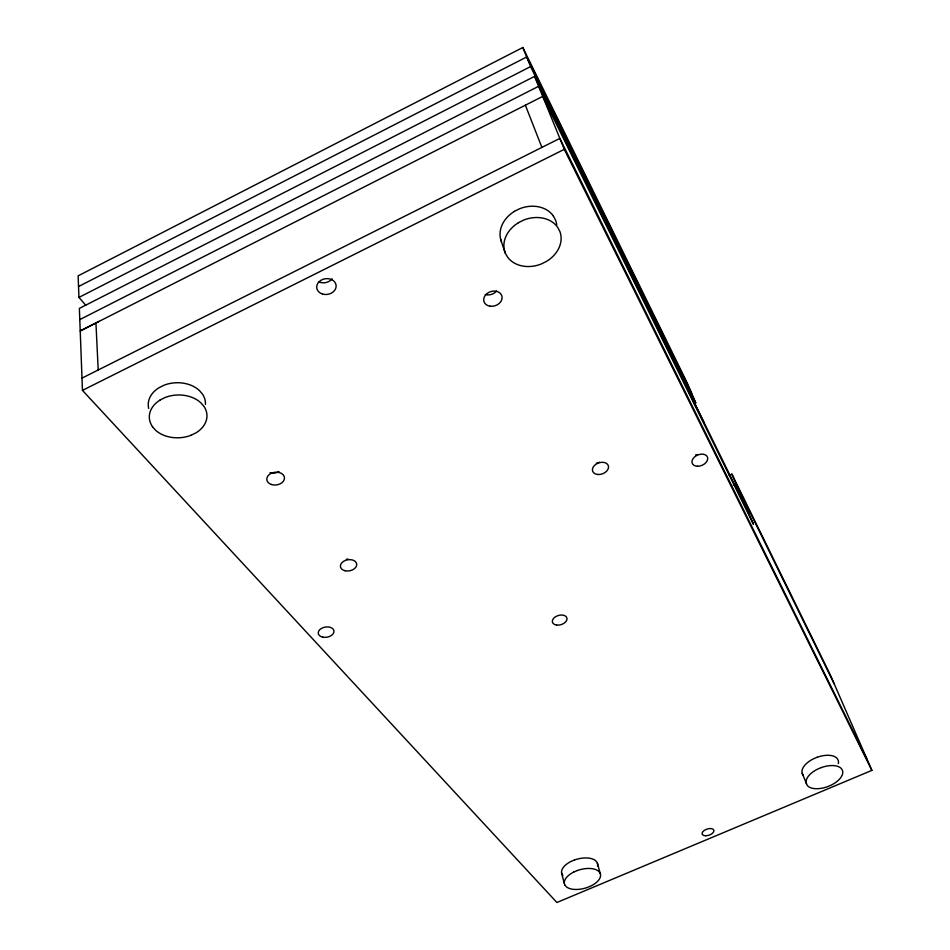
<?xml version="1.0" encoding="UTF-8"?>
<svg xmlns="http://www.w3.org/2000/svg" width="950" height="950" viewBox="0 0 950 950"><rect width="100%" height="100%" fill="white"/><g stroke="black" fill="none" stroke-linecap="round" stroke-linejoin="round"><path stroke-width="1.43" d="M160.051 400.009L165.086 397.516A28.833 21.363 -2.4 0 1 200.949 402.919L204.06 406.541A28.833 21.363 -2.4 0 1 195.914 432.879L190.998 435.302M514.354 211.363L519.757 208.691A29.094 23.596 -21.8 0 1 553.387 216.054M518.356 222.716L523.806 220.02A29.331 23.619 -21.7 0 1 557.65 227.299L559.918 231.586A29.331 23.619 -21.7 0 1 546.345 261.476L541.037 264.088A29.331 23.619 -21.7 0 1 507.692 257.272L505.234 253.092L500.626 239.424M522.821 47.5L530.599 66.595L695.839 403.121L687.527 383.551L522.821 47.5L78.126 275.856L78.945 297.409L85.761 305.235M78.529 286.556L526.68 56.976L691.659 393.276M78.945 297.409L530.599 66.595M704.366 423.178L534.589 76.368L79.361 308.418L82.46 390.379L556.902 902.5L871.874 770.379L830.324 674.916L731.904 474.109L729.208 475.332M79.788 319.604L538.626 86.296L748.683 513.249M99.133 321.349L80.216 330.956L542.735 96.389L753.469 524.352L752.661 522.536M81.997 378.124L559.835 138.403L867.528 760.392M82.46 390.379L564.288 149.34L534.589 76.368M733.329 484.951L736.024 483.716L834.29 684.047M573.883 871.957L577.362 870.497M817.166 757.245L813.533 758.789A19.143 10.082 -20.7 0 0 802.216 773.454L807.31 785.519A19.249 10.034 -20.6 0 0 827.438 786.707L830.989 785.211A19.249 10.034 -20.6 0 0 842.555 770.688L841.605 768.859A19.249 10.034 -20.6 0 0 821.394 767.553M574.501 859.952L571.057 861.413A18.549 9.631 -15.6 0 0 562.317 874.772L562.875 875.603M821.382 767.517L817.724 769.061A19.249 10.034 -20.6 0 0 806.36 783.714M152.451 426.74L155.681 430.326A28.833 21.363 -2.4 0 0 191.045 435.266M565.013 885.293L566.426 886.873A18.644 9.583 -15.6 0 0 587.48 887.407L590.864 885.994A18.644 9.583 -15.6 0 0 599.913 872.777M599.913 872.777L598.548 871.174A18.644 9.583 -15.6 0 0 577.374 870.521M803.225 775.271L802.204 773.454M553.375 216.006L555.631 220.305A29.094 23.596 -21.8 0 1 556.7 224.901M564.288 149.34L871.874 770.379M752.697 522.607L753.077 523.426L731.904 474.109M525.374 105.189L541.88 147.404M597.384 863.194L600.317 873.668M561.557 872.967L564.324 883.5M95.938 322.976L98.206 369.989M332.108 278.813A9.69 7.885 -8.3 0 1 318.808 281.841M278.979 471.604A8.811 6.377 -7 0 1 270.014 472.708M347.926 559.016A8.194 5.593 -10.1 0 1 346.358 559.265M697.074 454.527A8.194 5.605 -22.9 0 1 695.531 454.991M599.486 462.246A8.265 5.795 -19.6 0 1 597.93 462.84M597.146 463.054A8.265 5.795 -19.6 0 1 596.362 463.196M496.577 291.056A9.322 7.398 -18.2 0 1 485.308 294.571M597.514 866.068A18.549 9.631 -15.6 0 0 596.968 862.303L595.614 860.688A18.549 9.631 -15.6 0 0 574.524 859.976M838.316 763.598A19.143 10.082 -20.7 0 0 838.268 760.475L837.318 758.634A19.143 10.082 -20.7 0 0 817.178 757.269M148.711 408.464A28.619 21.363 -2.1 0 1 159.006 387.731L163.982 385.237A28.619 21.363 -2.1 0 1 199.547 390.676L202.659 394.345A28.619 21.363 -2.1 0 1 205.438 404.439M501.493 241.68A29.094 23.596 -21.8 0 1 514.437 211.399M505.329 253.104A29.331 23.619 -21.7 0 1 518.451 222.739M152.558 426.74A28.833 21.363 -2.4 0 1 160.146 400.033M565.072 885.293A18.644 9.583 -15.6 0 1 573.942 871.969M556.569 625.076A7.553 4.798 -16.6 0 0 567.008 618.379A7.553 4.798 -16.6 0 0 555.429 616.788A7.553 4.798 -16.6 0 0 556.569 625.076M490.129 306.197A9.393 7.398 -18.2 0 0 501.897 295.996A9.393 7.398 -18.2 0 0 486.661 293.847A9.393 7.398 -18.2 0 0 490.129 306.197M597.657 474.478A8.312 5.783 -19.6 0 0 608.428 466.022A8.312 5.783 -19.6 0 0 595.317 464.704A8.312 5.783 -19.6 0 0 597.657 474.478M697.49 466.248A8.241 5.593 -22.8 0 0 707.548 457.294A8.241 5.593 -22.8 0 0 694.486 457.021A8.241 5.593 -22.8 0 0 697.49 466.248M705.636 835.751A6.187 3.206 -18.2 0 0 713.913 830.371A6.187 3.206 -18.2 0 0 704.413 830.312A6.187 3.206 -18.2 0 0 705.636 835.751M322.846 637.177A7.944 5.142 -9.7 0 0 333.937 630.847A7.944 5.142 -9.7 0 0 321.492 628.377A7.944 5.142 -9.7 0 0 322.846 637.177M345.111 570.76A8.241 5.593 -10.2 0 0 356.701 564.027A8.241 5.593 -10.2 0 0 343.853 561.153A8.241 5.593 -10.2 0 0 345.111 570.76M271.403 484.488A8.883 6.377 -7.2 0 0 284.478 477.921A8.883 6.377 -7.2 0 0 271.023 473.421A8.883 6.377 -7.2 0 0 271.403 484.488M322.383 293.989A9.773 7.897 -8.5 0 0 336.098 285.285A9.773 7.897 -8.5 0 0 320.732 280.416A9.773 7.897 -8.5 0 0 322.383 293.989"/></g></svg>
